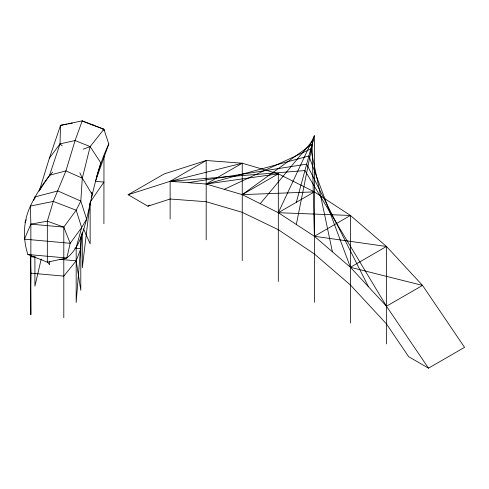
<?xml version="1.0" encoding="UTF-8"?>
<svg xmlns="http://www.w3.org/2000/svg" width="489" height="489" viewBox="0 0 489 489"><rect width="100%" height="100%" fill="white"/><g stroke="black" fill="none" stroke-linecap="round" stroke-linejoin="round"><path stroke-width="0.73" d="M30.941 255.258L30.41 256.682L30.856 273.143L30.41 298.321L30.41 255.221M52.726 172.073C43.71 182.104 36.253 193.87 30.41 206.065C23.264 221.279 22.702 238.583 27.861 254.494L47.329 262.159L66.834 258.021C78.784 248.32 82.696 233.296 86.614 219.127C92.623 193.736 97.329 167.672 108.79 144.029L103.906 129.249L83.753 121.675M39.034 191.12L49.548 175.227L60.013 143.876L60.544 125.331L82.225 120.838L103.906 129.249L103.998 130.722M103.974 156.199L103.906 223.724M102.464 129.12L103.906 129.249L90.147 146.596L82.299 178.185L80.801 201.077L86.614 219.127L81.663 227.562L70.208 243.29L66.834 258.021L27.861 254.494M81.797 233.632L76.168 302.459L76.168 247.703L81.663 227.562L76.168 210.203L80.801 201.077L57.855 190.93L34.908 196.926L33.698 200.472M90.062 202.953L82.299 267.74L82.299 232.153M81.131 235.869L80.801 238.064L80.801 290.325L76.168 260.82L80.801 248.693L74.78 248.149M296.334 224.488L313.223 139.946L260.276 203.675M41.21 259.054L34.908 286.181L34.908 256.652M296.334 202.293L314.366 135.722L314.366 302.275M96.541 177.018L100.795 162.843L90.147 146.596L75.08 140.551L60.013 143.876L49.365 158.198L39.64 189.738L40.758 187.788M49.365 158.198L60.544 125.331L67.109 124.157M108.79 144.029L95.697 180.533M91.186 197.287L92.207 194.494L91.736 192.275M63.802 317.758L63.802 227.128L76.168 210.203L53.289 201.419L30.41 206.065L30.856 224.145L24.45 239.152L70.208 243.29L63.802 227.128L47.329 221.156L30.856 224.145L30.856 314.782L30.41 256.682L35.66 257.159M428.492 368.162L408.657 356.713L386.481 323.926L350.424 284.995L314.366 253.974L278.308 229.689L242.244 212.336L206.187 201.719L170.129 199.011L147.953 206.199L128.118 194.744L164.182 173.925L206.187 160.502L242.244 163.204L278.308 173.821L314.366 191.884L350.424 215.46L386.481 246.48L422.539 285.411L464.55 347.343L428.492 368.162L386.481 306.23L350.424 267.3L314.366 236.279L278.308 212.703L314.366 135.722M24.921 222.434L26.204 219.818M90.147 202.208L103.906 182.085L95.538 181.333M128.118 194.744L170.129 181.315L206.187 184.023L242.244 194.64L312.08 144.163L314.366 236.279L386.481 246.48L386.481 343.908M147.953 206.199L149.921 205.062M278.308 281.456L278.308 173.821L206.187 184.023L242.244 163.204L242.244 260.637M350.424 323.095L350.424 215.46L278.308 212.703L242.244 194.64L278.308 173.821M278.308 212.703L314.366 191.884L242.244 194.64M314.366 236.279L350.424 215.46M206.187 184.023L308.889 155.954L350.424 267.3L386.481 246.48M224.219 189.335L310.79 148.913L332.392 251.786M83.154 149.224L90.147 146.596M49.548 175.227L65.923 170.887L82.299 178.185L92.207 194.494M242.244 163.204L170.129 181.315L170.129 218.999M68.57 123.9L72.219 123.246L71.388 123.081M188.161 182.672L306.67 164.145L368.455 286.762M60.544 125.331L61.993 125.459M30.856 224.145L63.802 227.128M59.664 259.329L76.168 260.82L63.802 276.12L30.856 273.143M93.069 125.043L93.9 125.208M350.424 267.3L422.539 285.411L386.481 306.23L304.922 170.575L170.129 181.315L206.187 160.502L206.187 239.818M83.24 121.394L82.225 120.838L75.08 140.551L65.923 170.887L53.289 201.419L47.329 221.156L47.329 262.159M60.013 143.876L62.262 145.838M47.396 261.798L49.548 264.775L49.548 261.749M79.848 172.739L82.299 178.185M83.509 228.828L90.147 243.846L90.147 202.966M34.908 196.926L34.908 198.455"/></g></svg>
